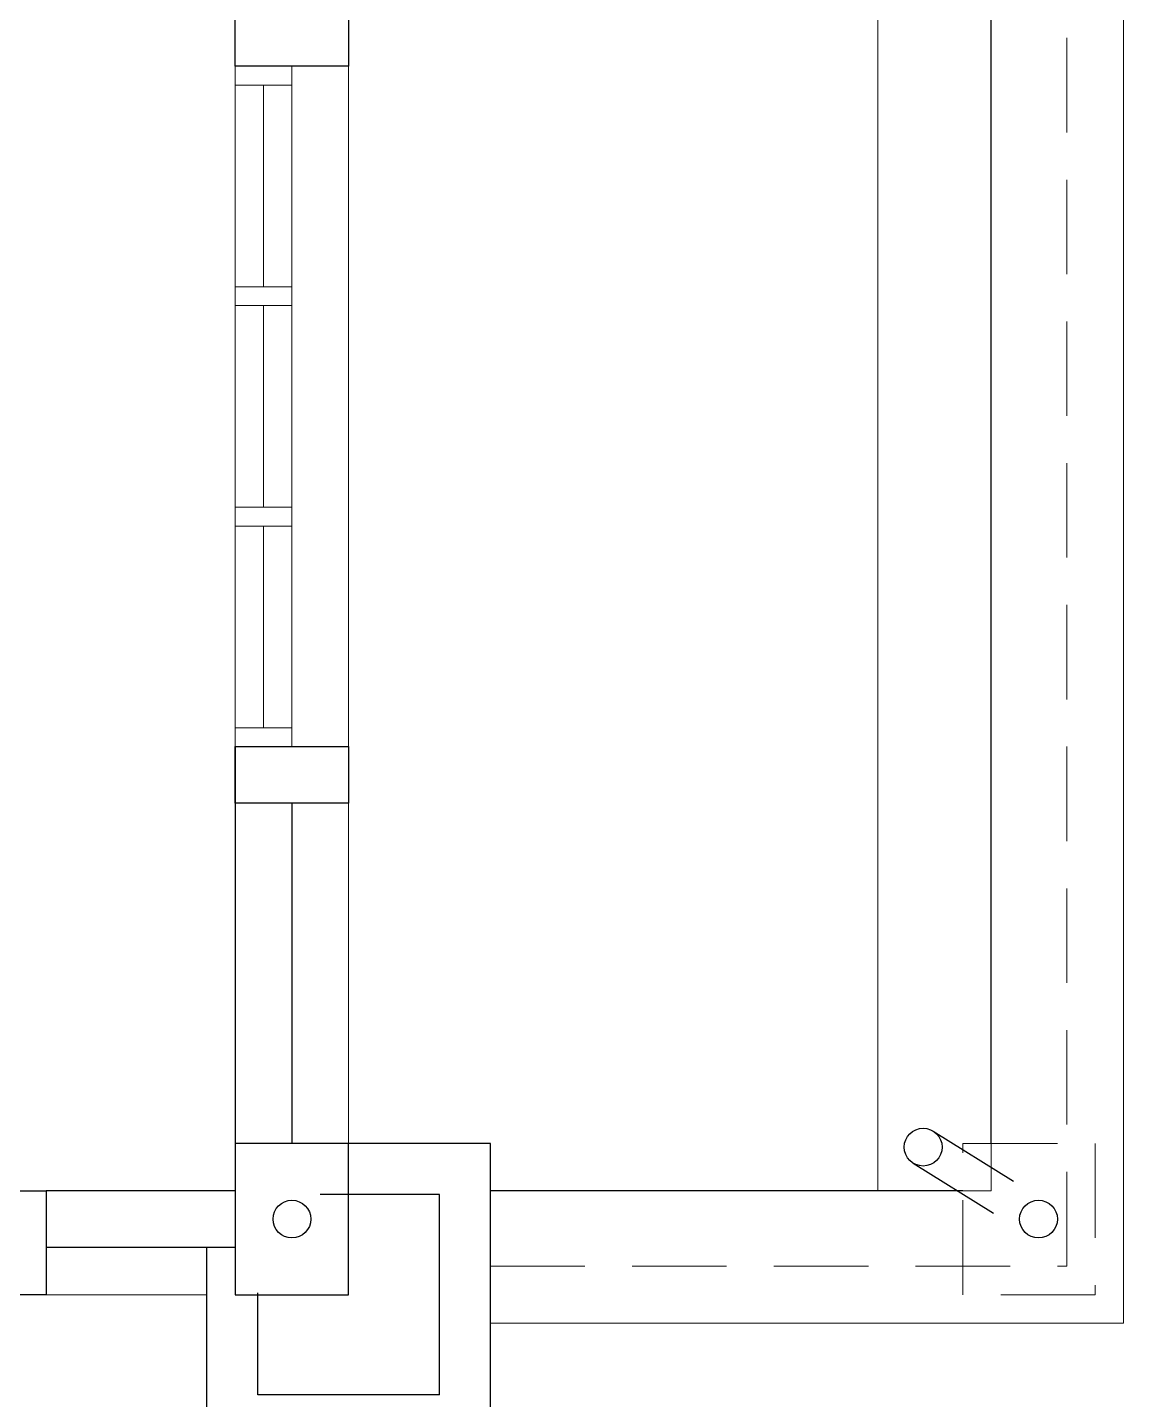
# Model space of a CAD drawing. Header units: inches. Extents: x -86208230 to 200276, y 9267 to 1246656.
# Drawn here: x 135254 to 138154, y 31496 to 35126 of the extents above; entities that cross this region are included whole.
import ezdxf

# ---------------------------------------------------------------- set-up
doc = ezdxf.new("R2010")
doc.units = ezdxf.units.IN
doc.header["$MEASUREMENT"] = 0
doc.linetypes.add('HIDDEN', pattern=[0.375, 0.25, -0.125])
for name, color, linetype, lineweight in [('COLUMN', 8, 'Continuous', 30), ('LW', 8, 'Continuous', 20), ('wall', 8, 'Continuous', 30), ('WIN', 8, 'Continuous', 18)]:
    doc.layers.add(name, color=color, linetype=linetype, lineweight=lineweight)
doc.layers.add('DOWNPIPE', color=8, linetype='Continuous')

# ---------------------------------------------------------------- blocks, each defined once
blk = doc.blocks.new('AW30')
at = {"layer": 'wall'}
for points in [[(-2473393.4, -914141.5), (-2473243.4, -914141.5), (-2473243.4, -913866.5), (-2473393.4, -913866.5)], [(-2472643.4, -914141.5), (-2472493.4, -914141.5), (-2472493.4, -913866.5), (-2472643.4, -913866.5)]]:
    blk.add_lwpolyline(points, close=True, dxfattribs=at)
at = {"layer": 'WIN', "color": 1}
for p, q in [((-2473243.4, -913866.5), (-2472643.4, -913866.5)), ((-2473193.4, -913941.5), (-2472693.4, -913941.5)), ((-2473218.4, -914016.5), (-2472643.4, -914016.5))]:
    blk.add_line(p, q, dxfattribs=at)
at = {"layer": 'WIN', "color": 2}
blk.add_line((-2473243.4, -914141.5), (-2472643.4, -914141.5), dxfattribs=at)
at = {"layer": 'WIN', "color": 1}
for points in [[(-2473243.4, -914016.5), (-2473193.4, -914016.5), (-2473193.4, -913866.5), (-2473243.4, -913866.5)], [(-2472693.4, -914016.5), (-2472643.4, -914016.5), (-2472643.4, -913866.5), (-2472693.4, -913866.5)]]:
    blk.add_lwpolyline(points, close=True, dxfattribs=at)

msp = doc.modelspace()

# ---------------------------------------------------------------- linework, layer by layer
at = {"layer": 'COLUMN'}
msp.add_lwpolyline([(136103.7, 32173.1), (135803.7, 32173.1), (135803.7, 31773.1), (136103.7, 31773.1)], close=True, dxfattribs=at)
at = {"layer": 'DOWNPIPE', "linetype": 'HIDDEN', "ltscale": 1000}
for p, q in [((137650.1, 32205.9), (137955.2, 32015.5)), ((137597.2, 32121.1), (137902.3, 31930.7))]:
    msp.add_line(p, q, dxfattribs=at)
at = {"layer": 'DOWNPIPE'}
for centre in [(137623.6, 32163.5), (135953.7, 31973.1), (137928.7, 31973.1)]:
    msp.add_circle(centre, 50, dxfattribs=at)
at = {"layer": 'LW'}
for p, q in [((137503.7, 38898.1), (137503.7, 32048.1)), ((136103.7, 33223.1), (136103.7, 35023.1)), ((136103.7, 32173.1), (136103.7, 33073.1))]:
    msp.add_line(p, q, dxfattribs=at)
for points in [[(136478.7, 32048.1), (137803.7, 32048.1), (137803.7, 38898.1)], [(136478.7, 31698.1), (138153.7, 31698.1), (138153.7, 38898.1)]]:
    msp.add_lwpolyline(points, dxfattribs=at)
at = {"layer": 'LW', "linetype": 'HIDDEN', "ltscale": 1000}
msp.add_lwpolyline([(136478.7, 31848.1), (138003.7, 31848.1), (138003.7, 38898.1)], dxfattribs=at)
msp.add_lwpolyline([(137728.7, 31773.1), (137728.7, 32173.1), (138078.7, 32173.1), (138078.7, 31773.1)], close=True, dxfattribs=at)
at = {"layer": 'wall'}
for p, q in [((137803.7, 32173.1), (137803.7, 38898.1)), ((135803.7, 35023.1), (135803.7, 35923.1)), ((135803.7, 33223.1), (135803.7, 32173.1)), ((135953.7, 33073.1), (135953.7, 32173.1)), ((136478.7, 32173.1), (135953.7, 32173.1)), ((136478.7, 31373.1), (136478.7, 32173.1)), ((135803.7, 32048.1), (135303.7, 32048.1)), ((136343.7, 32038.1), (136028.7, 32038.1)), ((136343.7, 31508.1), (136343.7, 32038.1)), ((137728.7, 32048.1), (136478.7, 32048.1)), ((135803.7, 31898.1), (135303.7, 31898.1)), ((135728.7, 31373.1), (135728.7, 31898.1)), ((135863.7, 31508.1), (135863.7, 31778.1)), ((136343.7, 31508.1), (135863.7, 31508.1))]:
    msp.add_line(p, q, dxfattribs=at)
for points in [[(135803.7, 35023.1), (135803.7, 35173.1), (136103.7, 35173.1), (136103.7, 35023.1)], [(135803.7, 33073.1), (135803.7, 33223.1), (136103.7, 33223.1), (136103.7, 33073.1)]]:
    msp.add_lwpolyline(points, close=True, dxfattribs=at)
at = {"layer": 'WIN'}
for p, q in [((135803.7, 35023.1), (135803.7, 33223.1)), ((135953.7, 34998.1), (135953.7, 33248.1)), ((135878.7, 34439.8), (135878.7, 34973.1)), ((135878.7, 33856.4), (135878.7, 34389.8)), ((135878.7, 33273.1), (135878.7, 33806.4)), ((135303.7, 31773.1), (135728.7, 31773.1))]:
    msp.add_line(p, q, dxfattribs=at)
for points in [[(135953.7, 34973.1), (135953.7, 35023.1), (135803.7, 35023.1), (135803.7, 34973.1)], [(135953.7, 34389.8), (135953.7, 34439.8), (135803.7, 34439.8), (135803.7, 34389.8)], [(135953.7, 33806.4), (135953.7, 33856.4), (135803.7, 33856.4), (135803.7, 33806.4)], [(135953.7, 33223.1), (135953.7, 33273.1), (135803.7, 33273.1), (135803.7, 33223.1)]]:
    msp.add_lwpolyline(points, close=True, dxfattribs=at)

# ---------------------------------------------------------------- block references
at = {"layer": 'WIN', "xscale": -1}
msp.add_blockref('AW30', (-2338089.7, 945914.6), dxfattribs=at)

doc.saveas('drawing.dxf')
